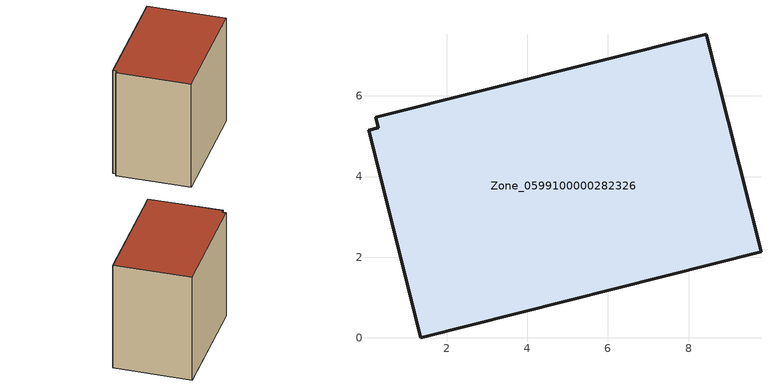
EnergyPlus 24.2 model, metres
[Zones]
Zone_0599100000282326
 floor ground (C_G): 0.07,5.15 0.31,5.22 0.24,5.47 8.44,7.53 9.8,2.13 1.36,0 z0
 wall outside (C_F): 9.8,2.13 8.44,7.53 0.24,5.47 0.31,5.22 0.07,5.15 1.36,0 9.8,2.13 z0:8.21
 roof outside (C_R): 0.31,5.22 0.07,5.15 1.36,0 9.8,2.13 8.44,7.53 0.24,5.47 z8.21
[BUILDING]
Pand.0599100000282326: North Axis=0; Terrain=City; Loads Convergence Tolerance Value=0.04; Temperature Convergence Tolerance Value=0.4; Solar Distribution=FullExterior; Maximum Number of Warmup Days=25; Minimum Number of Warmup Days=1
[Site:Location]
Rotterdam.The.Hague.AP_ZH_NLD Design_Conditions: Latitude=51.96; Longitude=4.45; Time Zone=1; Elevation=-4.5
[SITE:GROUNDTEMPERATURE:BUILDINGSURFACE]
18, 18, 18, 18, 18, 18, 18, 18, 18, 18, 18, 18
[MATERIAL] Thermal Absorptance=0.9; Solar Absorptance=0.7; Visible Absorptance=0.7
Name | Roughness | Thickness | Conductivity | Density | Specific Heat
G.TC.1975-1991 | MediumSmooth | 0.15 | 0.288461 | 540 | 1210
F.TC.1975-1991 | Rough | 0.3 | 0.230769 | 1920 | 840
R.TC.1975-1991 | MediumRough | 0.2 | 0.153846 | 1500 | 1000
[CONSTRUCTION]
C_G: G.TC.1975-1991
C_F: F.TC.1975-1991
C_R: R.TC.1975-1991
[ZONE]
Zone_0599100000282326: Type=1; Multiplier=1; Ceiling Height=Autocalculate; Volume=Autocalculate; Floor Area=autocalculate; Part of Total Floor Area=Yes
[ZONEINFILTRATION:DESIGNFLOWRATE]
Infil_Zone_0599100000282326: Zone or ZoneList or Space or SpaceList=Zone_0599100000282326; Schedule=AlwaysOn; Design Flow Rate Calculation Method=Flow/Area; Flow Rate per Floor Area=0.003; Constant Term Coefficient=1; Temperature Term Coefficient=0; Velocity Term Coefficient=0; Velocity Squared Term Coefficient=0
[HVACTEMPLATE:ZONE:IDEALLOADSAIRSYSTEM]
Zone_0599100000282326: Maximum Heating Supply Air Temperature=50; Minimum Cooling Supply Air Temperature=13; Maximum Heating Supply Air Humidity Ratio=0.0156; Minimum Cooling Supply Air Humidity Ratio=0.0077; Heating Limit=NoLimit; Cooling Limit=NoLimit; Dehumidification Control Type=ConstantSensibleHeatRatio; Cooling Sensible Heat Ratio=0.7; Dehumidification Setpoint=60; Humidification Control Type=None; Humidification Setpoint=30; Outdoor Air Method=None; Outdoor Air Flow Rate per Person=0.00944; Outdoor Air Flow Rate per Zone Floor Area=0; Outdoor Air Flow Rate per Zone=0; Demand Controlled Ventilation Type=None; Outdoor Air Economizer Type=NoEconomizer; Heat Recovery Type=None; Sensible Heat Recovery Effectiveness=0.7; Latent Heat Recovery Effectiveness=0.65
[ZONECONTROL:THERMOSTAT]
ThermostatControl_Zone_0599100000282326: Zone or ZoneList=Zone_0599100000282326; Control Type Schedule=DualSetpointControlType; Control 1=Thermostat_Zone_0599100000282326; Temperature Difference Between Cutout And Setpoint=0
[THERMOSTATSETPOINT:DUALSETPOINT]
Thermostat_Zone_0599100000282326: Heating Setpoint Temperature Schedule=HeatingSetpoint_Zone_0599100000282326; Cooling Setpoint Temperature Schedule=CoolingSetpoint_Zone_0599100000282326
[SCHEDULE:COMPACT]
HeatingSetpoint_Zone_0599100000282326: Through: 12/31, For: AllDays, Until: 24:00, 21
CoolingSetpoint_Zone_0599100000282326: Through: 12/31, For: AllDays, Until: 24:00, 24
DualSetpointControlType: Through: 12/31, For: AllDays, Until: 24:00, 4
AlwaysOn: Through: 12/31, For: AllDays, Until: 24:00, 1
